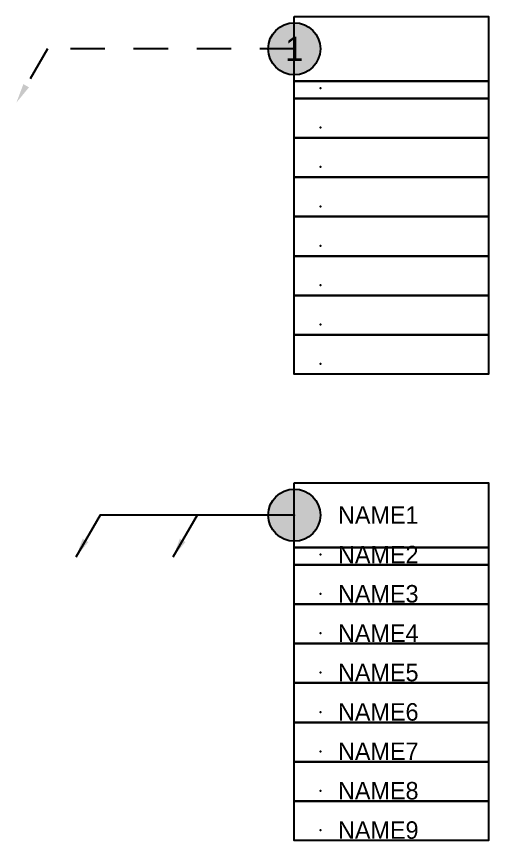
# Model space of a CAD drawing. Header units: millimetres. Extents: x -244126 to 368105, y -173968 to 259060.
# Drawn here: x -16903.4 to -16660.4, y 31755.8 to 32179.8 of the extents above; entities that cross this region are included whole.
import ezdxf
from ezdxf.enums import TextEntityAlignment as Align

# ---------------------------------------------------------------- set-up
doc = ezdxf.new("R2010")
doc.units = ezdxf.units.MM
doc.header["$MEASUREMENT"] = 0
doc.linetypes.add('HIDDEN', pattern=[9.525, 6.35, -3.175])
doc.linetypes.add('TA_HL_001.00', pattern=[6.5, 3.55, -2.95])
doc.layers.add('000 - SYMBOL CON', color=1, linetype='Continuous')
doc.layers.add('000 - T E X T', color=4, linetype='Continuous')
doc.styles.add('BROWALLIA', font='BrowalliaUPC.ttf')
doc.styles.add('TA', font='Cordia New.ttf', dxfattribs={"height": 4.5})

# ---------------------------------------------------------------- blocks, each defined once
blk = doc.blocks.new('000 - ARROW FOR SYMBOL')
at = {"layer": '000 - SYMBOL CON', "color": 0, "linetype": 'HIDDEN'}
blk.add_solid([(1.289, 1.565), (0, 0), (0.711, 1.899)], dxfattribs=at)
blk = doc.blocks.new('*U1750')
h = blk.add_hatch(color=250)
h.dxf.hatch_style = 1
edge = h.paths.add_edge_path()
edge.add_arc((0, 0), 2.683, 0, 360)
h = blk.add_hatch(color=250)
h.dxf.hatch_style = 1
edge = h.paths.add_edge_path()
edge.add_arc((0, 0), 2.683, 0, 360)
for p in [(0, 0), (2.683, -4.053), (2.683, -8.105), (2.683, -12.158), (2.683, -16.211), (2.683, -20.264), (2.683, -24.316), (2.683, -28.369), (2.683, -32.422)]:
    blk.add_point(p)
at = {"layer": '000 - SYMBOL CON', "color": 0, "linetype": 'ByBlock'}
for points in [[(0, 0), (-25.417, 0), (-28.609, -5.53)], [(-25.417, 0), (-25.417, 0), (-28.609, -5.53)]]:
    blk.add_lwpolyline(points, dxfattribs=at)
at = {"layer": '000 - SYMBOL CON', "color": 2}
blk.add_circle((0, 0), 2.683, dxfattribs=at)
at = {"layer": 'Defpoints', "color": 250}
blk.add_line((0, -2.683), (0, 2.683), dxfattribs=at)
for points in [[(0, 3.326), (20, 3.326), (20, -3.326), (0, -3.326)], [(0, -3.326), (20, -3.326), (20, -5.115), (0, -5.115)], [(0, -5.115), (20, -5.115), (20, -9.168), (0, -9.168)], [(0, -9.168), (20, -9.168), (20, -13.22), (0, -13.22)], [(0, -13.22), (20, -13.22), (20, -17.273), (0, -17.273)], [(0, -17.273), (20, -17.273), (20, -21.326), (0, -21.326)], [(0, -21.326), (20, -21.326), (20, -25.379), (0, -25.379)], [(0, -25.379), (20, -25.379), (20, -29.431), (0, -29.431)], [(0, -29.431), (20, -29.431), (20, -33.484), (0, -33.484)]]:
    blk.add_lwpolyline(points, close=True, dxfattribs=at)
at = {"layer": '000 - SYMBOL CON', "color": 0}
blk.add_blockref('000 - ARROW FOR SYMBOL', (-28.609, -5.53), dxfattribs=at)
blk.add_blockref('000 - ARROW FOR SYMBOL', (-28.609, -5.53), dxfattribs=at)
at = {"layer": '000 - T E X T', "style": 'BROWALLIA'}
blk.add_attdef('NO.CODE', text='', height=2.5, dxfattribs=at).set_placement((0, 0), align=Align.MIDDLE_CENTER)
at = {"layer": '000 - T E X T', "style": 'TA'}
for tag, p in [('NAME1', (4.5, -0.887)), ('NAME2', (4.5, -4.963)), ('NAME3', (4.5, -8.992)), ('NAME4', (4.5, -13.045)), ('NAME5', (4.5, -17.097)), ('NAME6', (4.5, -21.15)), ('NAME7', (4.5, -25.203)), ('NAME8', (4.5, -29.256)), ('NAME9', (4.5, -33.308))]:
    blk.add_attdef(tag, p, '', height=1.8, dxfattribs=at)

msp = doc.modelspace()

# ---------------------------------------------------------------- hatches: boundary and pattern name
h = msp.add_hatch(color=250)
h.dxf.hatch_style = 1
edge = h.paths.add_edge_path()
edge.add_arc((-16760.35308, 31923.23729), 13.41445, 0, 360)
h = msp.add_hatch(color=250)
h.dxf.hatch_style = 1
edge = h.paths.add_edge_path()
edge.add_arc((-16760.35308, 31923.23729), 13.41445, 0, 360)

# ---------------------------------------------------------------- linework, layer by layer
for p in [(-16760.35308, 31923.23729), (-16746.93864, 31902.97367), (-16746.93864, 31882.71005), (-16746.93864, 31862.44643), (-16746.93864, 31842.18281), (-16746.93864, 31821.91919), (-16746.93864, 31801.65557), (-16746.93864, 31781.39194), (-16746.93864, 31761.12832)]:
    msp.add_point(p)
at = {"layer": '000 - SYMBOL CON', "color": 0, "linetype": 'ByBlock'}
for points in [[(-16810.35308, 31923.23729), (-16860.35308, 31923.23729), (-16872.85308, 31901.58666)], [(-16760.35308, 31923.23729), (-16810.35308, 31923.23729), (-16822.85308, 31901.58666)]]:
    msp.add_lwpolyline(points, dxfattribs=at)
at = {"layer": '000 - SYMBOL CON', "color": 2}
msp.add_circle((-16760.35308, 31923.23729), 13.41445, dxfattribs=at)
at = {"layer": 'Defpoints', "color": 250}
msp.add_line((-16760.35308, 31909.82284), (-16760.35308, 31936.65174), dxfattribs=at)
for points in [[(-16760.35308, 31939.86537), (-16660.35308, 31939.86537), (-16660.35308, 31906.60922), (-16760.35308, 31906.60922)], [(-16760.35308, 31906.60922), (-16660.35308, 31906.60922), (-16660.35308, 31897.66264), (-16760.35308, 31897.66264)], [(-16760.35308, 31897.66264), (-16660.35308, 31897.66264), (-16660.35308, 31877.39902), (-16760.35308, 31877.39902)], [(-16760.35308, 31877.39902), (-16660.35308, 31877.39902), (-16660.35308, 31857.1354), (-16760.35308, 31857.1354)], [(-16760.35308, 31857.1354), (-16660.35308, 31857.1354), (-16660.35308, 31836.87178), (-16760.35308, 31836.87178)], [(-16760.35308, 31836.87178), (-16660.35308, 31836.87178), (-16660.35308, 31816.60816), (-16760.35308, 31816.60816)], [(-16760.35308, 31816.60816), (-16660.35308, 31816.60816), (-16660.35308, 31796.34454), (-16760.35308, 31796.34454)], [(-16760.35308, 31796.34454), (-16660.35308, 31796.34454), (-16660.35308, 31776.08092), (-16760.35308, 31776.08092)], [(-16760.35308, 31776.08092), (-16660.35308, 31776.08092), (-16660.35308, 31755.8173), (-16760.35308, 31755.8173)]]:
    msp.add_lwpolyline(points, close=True, dxfattribs=at)

# ---------------------------------------------------------------- block references
at = {"layer": '000 - SYMBOL CON', "color": 0, "xscale": 5, "yscale": 5, "zscale": 5}
for p in [(-16872.85308, 31901.58666), (-16822.85308, 31901.58666)]:
    msp.add_blockref('000 - ARROW FOR SYMBOL', p, dxfattribs=at)
at = {"layer": '000 - T E X T', "color": 2, "linetype": 'TA_HL_001.00', "ltscale": 2.5, "xscale": 5, "yscale": 5, "zscale": 5}
msp.add_blockref('*U1750', (-16760.35308, 32163.17354), dxfattribs=at).add_auto_attribs({'NO.CODE': '1'})

# ---------------------------------------------------------------- texts
at = {"layer": '000 - T E X T', "style": 'TA'}
for tag, p in [('NAME1', (-16737.85203, 31918.80437)), ('NAME2', (-16737.85203, 31898.42444)), ('NAME3', (-16737.85203, 31878.27712)), ('NAME4', (-16737.85203, 31858.0135)), ('NAME5', (-16737.85203, 31837.74988)), ('NAME6', (-16737.85203, 31817.48626)), ('NAME7', (-16737.85203, 31797.22264)), ('NAME8', (-16737.85203, 31776.95902)), ('NAME9', (-16737.85203, 31756.6954))]:
    msp.add_attdef(tag, p, '', height=9, dxfattribs=at)

doc.saveas('drawing.dxf')
